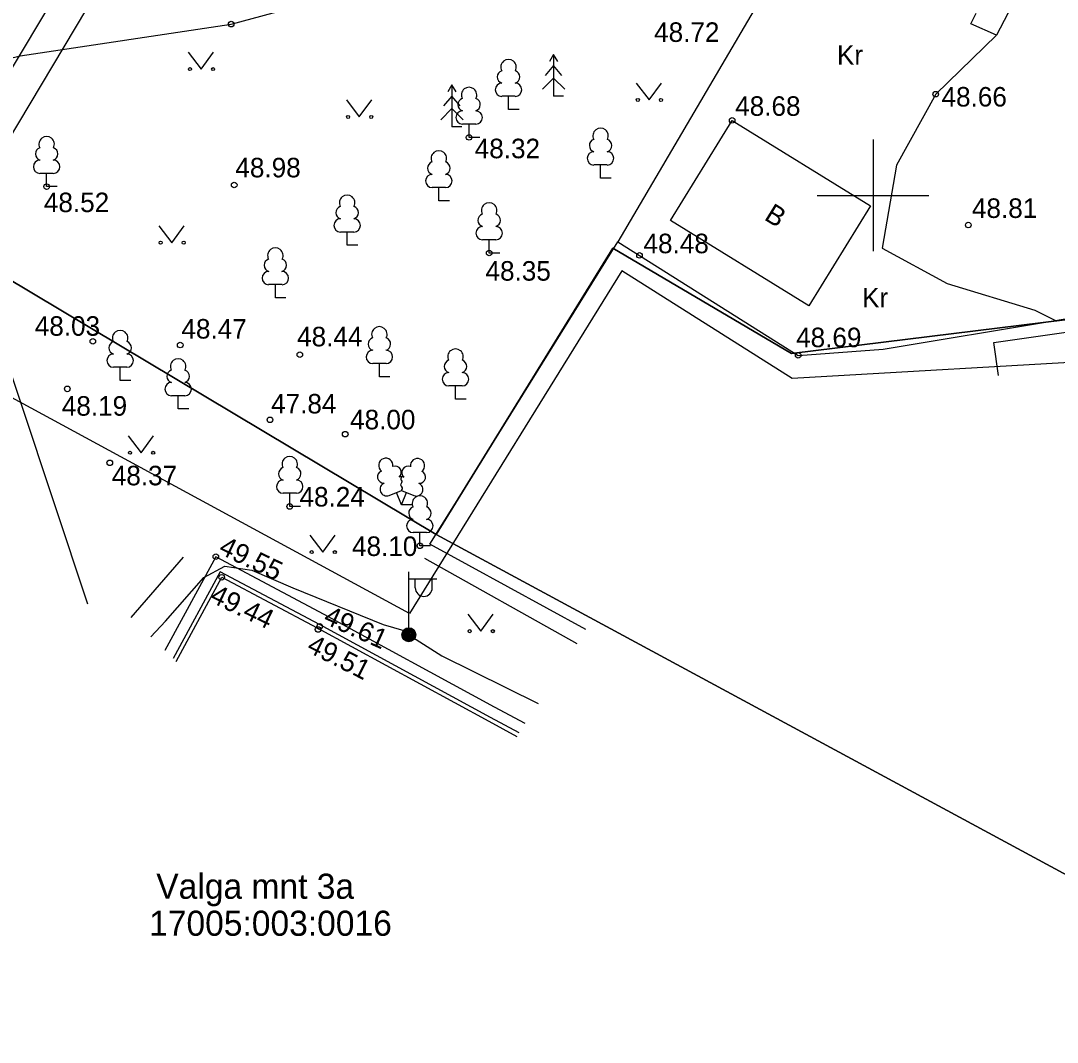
# Model space of a CAD drawing. Extents: x 641088 to 642190, y 6455595 to 6456272.
# Drawn here: x 641319.44 to 641356.6, y 6455919.65 to 6455956.26 of the extents above; entities that cross this region are included whole.
import ezdxf

# ---------------------------------------------------------------- set-up
doc = ezdxf.new("R2010")
doc.units = 0
for name, color, linetype in [('AED', 7, 'Continuous'), ('HALJASTUS', 7, 'Continuous'), ('HOONE', 7, 'Continuous'), ('KORGUS-EH2000', 7, 'Continuous'), ('MOOTPIIR', 7, 'Continuous'), ('MPKAABEL', 7, 'Continuous'), ('PIIR', 7, 'Continuous'), ('POST', 7, 'Continuous'), ('PUU', 7, 'Continuous'), ('SKTRASS', 7, 'Continuous'), ('TEE', 7, 'Continuous'), ('TRUUP', 7, 'Continuous'), ('VORK', 7, 'Continuous')]:
    doc.layers.add(name, color=color, linetype=linetype)

msp = doc.modelspace()

# ---------------------------------------------------------------- linework, layer by layer
at = {"layer": 'AED'}
for points in [[(641347.538, 6455959.731), (641340.849, 6455948.336), (641347.314, 6455944.266), (641350.367, 6455944.487), (641356.536, 6455945.518), (641359.474, 6455946.028), (641362.533, 6455945.918), (641365.525, 6455944.589), (641370.605, 6455941.115)], [(641339.698, 6455934.437), (641334.114, 6455937.496), (641335.445, 6455939.641), (641340.849, 6455948.336)]]:
    msp.add_lwpolyline(points, dxfattribs=at)
at = {"layer": 'HALJASTUS'}
for p, q in [((641325.448, 6455955.131), (641325.911, 6455954.524)), ((641325.911, 6455954.524), (641326.357, 6455955.131)), ((641341.503, 6455954.023), (641341.967, 6455953.417)), ((641341.967, 6455953.417), (641342.412, 6455954.023)), ((641331.116, 6455953.417), (641331.58, 6455952.81)), ((641331.58, 6455952.81), (641332.025, 6455953.417)), ((641324.393, 6455948.909), (641324.857, 6455948.302)), ((641324.857, 6455948.302), (641325.302, 6455948.909)), ((641323.298, 6455941.382), (641323.761, 6455940.775)), ((641323.761, 6455940.775), (641324.207, 6455941.382)), ((641329.811, 6455937.822), (641330.274, 6455937.215)), ((641330.274, 6455937.215), (641330.72, 6455937.822)), ((641335.476, 6455934.989), (641335.94, 6455934.382)), ((641335.94, 6455934.382), (641336.385, 6455934.989))]:
    msp.add_line(p, q, dxfattribs=at)
for centre in [(641325.51, 6455954.524), (641326.339, 6455954.524), (641341.566, 6455953.417), (641342.394, 6455953.417), (641331.178, 6455952.81), (641332.007, 6455952.81), (641324.456, 6455948.302), (641325.285, 6455948.302), (641323.36, 6455940.775), (641324.189, 6455940.775), (641329.873, 6455937.215), (641330.702, 6455937.215), (641335.539, 6455934.382), (641336.367, 6455934.382)]:
    msp.add_circle(centre, 0.055, dxfattribs=at)
at = {"layer": 'HOONE'}
msp.add_lwpolyline([(641354.496, 6455943.543), (641354.328, 6455944.724), (641360.28, 6455945.573), (641364.267, 6455944.967), (641363.851, 6455940.721)], dxfattribs=at)
at = {"layer": 'KORGUS-EH2000'}
for centre in [(641326.985, 6455956.136), (641352.246, 6455953.625), (641344.949, 6455952.685), (641335.516, 6455952.076), (641320.37, 6455950.313), (641327.096, 6455950.371), (641353.413, 6455948.936), (641336.236, 6455947.933), (641341.625, 6455947.847), (641322.028, 6455944.769), (641325.16, 6455944.635), (641329.448, 6455944.29), (641347.314, 6455944.266), (641321.11, 6455943.064), (641328.377, 6455941.954), (641331.075, 6455941.443), (641322.634, 6455940.415), (641329.086, 6455938.849), (641333.753, 6455937.439), (641326.436, 6455937.052), (641326.648, 6455936.314), (641330.103, 6455934.441), (641330.162, 6455934.552)]:
    msp.add_circle(centre, 0.1, dxfattribs=at)
at = {"layer": 'MOOTPIIR'}
msp.add_lwpolyline([(641334.077, 6456000.129), (641414.999, 6455963.603), (641408.672, 6455942.222), (641392.076, 6455920.116), (641358.7, 6455944.107), (641347.1, 6455943.435), (641340.996, 6455947.292), (641333.382, 6455935.01), (641304.154, 6455950.869), (641323.531, 6455980.106)], close=True, dxfattribs=at)
at = {"layer": 'MPKAABEL'}
msp.add_lwpolyline([(641324.106, 6455934.178), (641324.627, 6455934.738), (641326.011, 6455936.302), (641326.755, 6455936.716), (641327.728, 6455936.568), (641329.194, 6455935.934), (641332.436, 6455934.617), (641333.172, 6455934.411), (641333.358, 6455934.255), (641334.538, 6455933.504), (641337.989, 6455931.785)], dxfattribs=at)
at = {"layer": 'PIIR'}
for points in [[(641381.16, 6455934.21), (641401.95, 6455966.49), (641340.84, 6455991.96), (641313.65, 6455950.2), (641334.34, 6455937.85), (641340.67, 6455948.11), (641347.08, 6455944.33), (641362.69, 6455946.26)], [(641325.05, 6455868.67), (641370.66, 6455918.23), (641334.34, 6455937.85), (641313.65, 6455950.2), (641288.74, 6455908.14), (641292.09, 6455898.6)], [(641370.66, 6455918.23), (641381.16, 6455934.21), (641362.69, 6455946.26), (641347.08, 6455944.33), (641340.67, 6455948.11), (641334.34, 6455937.85)]]:
    msp.add_lwpolyline(points, close=True, dxfattribs=at)
at = {"layer": 'POST'}
for p, q in [((641333.358, 6455934.505), (641333.358, 6455936.505)), ((641333.358, 6455936.255), (641334.358, 6455936.255)), ((641333.585, 6455935.934), (641333.585, 6455936.255)), ((641334.197, 6455935.934), (641334.197, 6455936.255))]:
    msp.add_line(p, q, dxfattribs=at)
for radius in [0.25, 0.225, 0.2, 0.175, 0.15, 0.125, 0.1, 0.075, 0.05, 0.025]:
    msp.add_circle((641333.358, 6455934.255), radius, dxfattribs=at)
msp.add_arc((641333.891, 6455935.934), 0.306, 180, 0, dxfattribs=at)
at = {"layer": 'PUU'}
for p, q in [((641338.544, 6455955.05), (641338.394, 6455954.8)), ((641338.694, 6455954.8), (641338.544, 6455955.05)), ((641338.544, 6455955.05), (641338.544, 6455953.55)), ((641338.544, 6455954.65), (641338.244, 6455954.3)), ((641338.844, 6455954.3), (641338.544, 6455954.65)), ((641338.544, 6455954.2), (641338.144, 6455953.8)), ((641338.944, 6455953.8), (641338.544, 6455954.2)), ((641334.899, 6455953.957), (641334.749, 6455953.707)), ((641335.049, 6455953.707), (641334.899, 6455953.957)), ((641334.899, 6455953.957), (641334.899, 6455952.457)), ((641334.899, 6455953.557), (641334.599, 6455953.207)), ((641335.199, 6455953.207), (641334.899, 6455953.557)), ((641337.17, 6455953.548), (641336.69, 6455953.548)), ((641336.93, 6455953.073), (641336.93, 6455953.548)), ((641338.904, 6455953.55), (641338.544, 6455953.55)), ((641334.899, 6455953.107), (641334.499, 6455952.707)), ((641335.299, 6455952.707), (641334.899, 6455953.107)), ((641337.31, 6455953.073), (641336.93, 6455953.073)), ((641335.259, 6455952.457), (641334.899, 6455952.457)), ((641335.756, 6455952.551), (641335.276, 6455952.551)), ((641335.516, 6455952.076), (641335.516, 6455952.551)), ((641335.896, 6455952.076), (641335.516, 6455952.076)), ((641320.61, 6455950.788), (641320.13, 6455950.788)), ((641320.37, 6455950.313), (641320.37, 6455950.788)), ((641340.47, 6455951.088), (641339.99, 6455951.088)), ((641340.23, 6455950.613), (641340.23, 6455951.088)), ((641340.61, 6455950.613), (641340.23, 6455950.613)), ((641320.75, 6455950.313), (641320.37, 6455950.313)), ((641334.672, 6455950.277), (641334.192, 6455950.277)), ((641334.432, 6455949.802), (641334.432, 6455950.277)), ((641334.812, 6455949.802), (641334.432, 6455949.802)), ((641331.384, 6455948.684), (641330.904, 6455948.684)), ((641331.144, 6455948.209), (641331.144, 6455948.684)), ((641331.524, 6455948.209), (641331.144, 6455948.209)), ((641336.476, 6455948.408), (641335.996, 6455948.408)), ((641336.236, 6455947.933), (641336.236, 6455948.408)), ((641336.616, 6455947.933), (641336.236, 6455947.933)), ((641328.81, 6455946.799), (641328.33, 6455946.799)), ((641328.57, 6455946.324), (641328.57, 6455946.799)), ((641328.95, 6455946.324), (641328.57, 6455946.324)), ((641323.246, 6455943.839), (641322.766, 6455943.839)), ((641323.006, 6455943.364), (641323.006, 6455943.839)), ((641332.54, 6455943.972), (641332.06, 6455943.972)), ((641332.3, 6455943.497), (641332.3, 6455943.972)), ((641323.386, 6455943.364), (641323.006, 6455943.364)), ((641332.68, 6455943.497), (641332.3, 6455943.497)), ((641335.269, 6455943.172), (641334.789, 6455943.172)), ((641335.029, 6455942.697), (641335.029, 6455943.172)), ((641325.325, 6455942.819), (641324.845, 6455942.819)), ((641325.085, 6455942.344), (641325.085, 6455942.819)), ((641335.409, 6455942.697), (641335.029, 6455942.697)), ((641325.465, 6455942.344), (641325.085, 6455942.344)), ((641329.326, 6455939.324), (641328.846, 6455939.324)), ((641329.086, 6455938.849), (641329.086, 6455939.324)), ((641332.647, 6455939.245), (641333.092, 6455939.42)), ((641333.087, 6455938.91), (641332.912, 6455939.35)), ((641333.087, 6455938.91), (641333.267, 6455939.35)), ((641333.092, 6455939.42), (641333.532, 6455939.24)), ((641333.467, 6455938.91), (641333.087, 6455938.91)), ((641329.466, 6455938.849), (641329.086, 6455938.849)), ((641333.993, 6455937.914), (641333.513, 6455937.914)), ((641333.753, 6455937.439), (641333.753, 6455937.914)), ((641334.133, 6455937.439), (641333.753, 6455937.439))]:
    msp.add_line(p, q, dxfattribs=at)
for points in [[(641333.092, 6455939.915), (641333.072, 6455939.84), (641333.072, 6455939.82), (641333.082, 6455939.79), (641333.102, 6455939.755), (641333.107, 6455939.735), (641333.092, 6455939.7), (641333.067, 6455939.65), (641333.062, 6455939.625), (641333.067, 6455939.61), (641333.077, 6455939.58), (641333.112, 6455939.52), (641333.117, 6455939.5), (641333.112, 6455939.48), (641333.097, 6455939.445), (641333.092, 6455939.42)], [(641323.406, 6455934.87), (641325.28, 6455937.034)], [(641333.912, 6455937.001), (641339.377, 6455933.939)]]:
    msp.add_lwpolyline(points, dxfattribs=at)
for centre, radius, start, end in [((641336.93, 6455954.593), 0.277, 332.5799, 207.4201), ((641336.76, 6455954.246), 0.233, 109.0217, 253.1415), ((641337.1, 6455954.246), 0.233, 286.8508, 70.9859), ((641335.516, 6455953.596), 0.277, 332.5799, 207.4201), ((641336.693, 6455953.785), 0.238, 90.0016, 269.3953), ((641337.167, 6455953.785), 0.238, 270.6047, 89.9984), ((641335.346, 6455953.249), 0.233, 109.0217, 253.1415), ((641335.686, 6455953.249), 0.233, 286.8508, 70.9859), ((641335.279, 6455952.788), 0.238, 90.0016, 269.3953), ((641335.753, 6455952.788), 0.238, 270.6047, 89.9984), ((641340.23, 6455952.133), 0.277, 332.5799, 207.4201), ((641320.37, 6455951.833), 0.277, 332.5799, 207.4201), ((641340.06, 6455951.786), 0.233, 109.0217, 253.1415), ((641340.4, 6455951.786), 0.233, 286.8508, 70.9859), ((641320.2, 6455951.486), 0.233, 109.0217, 253.1415), ((641320.54, 6455951.486), 0.233, 286.8508, 70.9859), ((641334.432, 6455951.322), 0.277, 332.5799, 207.4201), ((641339.993, 6455951.325), 0.238, 90.0016, 269.3953), ((641340.467, 6455951.325), 0.238, 270.6047, 89.9984), ((641320.133, 6455951.025), 0.238, 90.0016, 269.3953), ((641320.607, 6455951.025), 0.238, 270.6047, 89.9984), ((641334.262, 6455950.975), 0.233, 109.0217, 253.1415), ((641334.602, 6455950.975), 0.233, 286.8508, 70.9859), ((641334.195, 6455950.514), 0.238, 90.0016, 269.3953), ((641334.669, 6455950.514), 0.238, 270.6047, 89.9984), ((641331.144, 6455949.729), 0.277, 332.5799, 207.4201), ((641336.236, 6455949.453), 0.277, 332.5799, 207.4201), ((641330.974, 6455949.382), 0.233, 109.0217, 253.1415), ((641331.314, 6455949.382), 0.233, 286.8508, 70.9859), ((641336.066, 6455949.106), 0.233, 109.0217, 253.1415), ((641336.406, 6455949.106), 0.233, 286.8508, 70.9859), ((641330.907, 6455948.921), 0.238, 90.0016, 269.3953), ((641331.381, 6455948.921), 0.238, 270.6047, 89.9984), ((641335.999, 6455948.645), 0.238, 90.0016, 269.3953), ((641336.473, 6455948.645), 0.238, 270.6047, 89.9984), ((641328.57, 6455947.844), 0.277, 332.5799, 207.4201), ((641328.4, 6455947.497), 0.233, 109.0217, 253.1415), ((641328.74, 6455947.497), 0.233, 286.8508, 70.9859), ((641328.333, 6455947.036), 0.238, 90.0016, 269.3953), ((641328.807, 6455947.036), 0.238, 270.6047, 89.9984), ((641332.3, 6455945.017), 0.277, 332.5799, 207.4201), ((641323.006, 6455944.884), 0.277, 332.5799, 207.4201), ((641332.13, 6455944.67), 0.233, 109.0217, 253.1415), ((641332.47, 6455944.67), 0.233, 286.8508, 70.9859), ((641322.836, 6455944.537), 0.233, 109.0217, 253.1415), ((641323.176, 6455944.537), 0.233, 286.8508, 70.9859), ((641335.029, 6455944.217), 0.277, 332.5799, 207.4201), ((641322.769, 6455944.076), 0.238, 90.0016, 269.3953), ((641323.243, 6455944.076), 0.238, 270.6047, 89.9984), ((641325.085, 6455943.864), 0.277, 332.5799, 207.4201), ((641332.063, 6455944.209), 0.238, 90.0016, 269.3953), ((641332.537, 6455944.209), 0.238, 270.6047, 89.9984), ((641334.859, 6455943.87), 0.233, 109.0217, 253.1415), ((641335.199, 6455943.87), 0.233, 286.8508, 70.9859), ((641324.915, 6455943.517), 0.233, 109.0217, 253.1415), ((641325.255, 6455943.517), 0.233, 286.8508, 70.9859), ((641334.792, 6455943.409), 0.238, 90.0016, 269.3953), ((641335.266, 6455943.409), 0.238, 270.6047, 89.9984), ((641324.848, 6455943.056), 0.238, 90.0016, 269.3953), ((641325.322, 6455943.056), 0.238, 270.6047, 89.9984), ((641329.086, 6455940.369), 0.277, 332.5799, 207.4201), ((641332.53, 6455940.324), 0.256, 111.5027, 232.5173), ((641332.53, 6455940.324), 0.256, 350.4856, 111.5002), ((641333.666, 6455940.315), 0.256, 67.6168, 188.6314), ((641333.666, 6455940.315), 0.256, 306.5997, 67.6143), ((641328.916, 6455940.022), 0.233, 109.0217, 253.1415), ((641329.256, 6455940.022), 0.233, 286.8508, 70.9859), ((641332.456, 6455939.913), 0.224, 111.4304, 274.4987), ((641332.865, 6455940.074), 0.224, 308.5041, 111.5725), ((641333.328, 6455940.069), 0.225, 67.7016, 230.5126), ((641333.733, 6455939.903), 0.224, 264.6183, 67.6866), ((641328.849, 6455939.561), 0.238, 90.0016, 269.3953), ((641329.323, 6455939.561), 0.238, 270.6047, 89.9984), ((641332.561, 6455939.468), 0.237, 111.5014, 291.5004), ((641333.091, 6455939.677), 0.237, 66.7655, 111.5015), ((641333.622, 6455939.46), 0.237, 247.6166, 67.6155), ((641333.753, 6455938.959), 0.277, 332.5799, 207.4201), ((641333.583, 6455938.612), 0.233, 109.0217, 253.1415), ((641333.923, 6455938.612), 0.233, 286.8508, 70.9859), ((641333.516, 6455938.151), 0.238, 90.0016, 269.3953), ((641333.99, 6455938.151), 0.238, 270.6047, 89.9984)]:
    msp.add_arc(centre, radius, start, end, dxfattribs=at)
at = {"layer": 'SKTRASS'}
msp.add_lwpolyline([(641321.843, 6455935.349), (641317.021, 6455949.84)], dxfattribs=at)
at = {"layer": 'TEE'}
for points in [[(641310.895, 6455951.161), (641315.374, 6455954.023), (641319.422, 6455954.998), (641326.985, 6455956.136), (641331.057, 6455957.24), (641336.896, 6455959.793), (641340.82, 6455963.61), (641343.859, 6455968.408), (641344.878, 6455973.102), (641343.535, 6455978.108), (641341.775, 6455981.837), (641339.308, 6455985.321), (641335.711, 6455989.105), (641340.799, 6455987.247), (641345.349, 6455985.873), (641352.368, 6455983.199), (641357.342, 6455981.496), (641362.215, 6455979.61), (641364.388, 6455978.504), (641369.753, 6455976.761), (641373.368, 6455975.273), (641383.795, 6455970.247), (641386.008, 6455968.816)], [(641363.326, 6455972.764), (641354.419, 6455955.734), (641353.51, 6455956.145), (641353.697, 6455956.528)], [(641354.419, 6455955.734), (641352.246, 6455953.625), (641350.84, 6455951.082), (641350.328, 6455948.112), (641352.65, 6455946.846), (641355.802, 6455945.88), (641356.536, 6455945.518)], [(641344.949, 6455952.685), (641349.907, 6455949.629), (641347.699, 6455946.041), (641342.741, 6455949.097), (641344.949, 6455952.685)], [(641337.527, 6455931.068), (641336.428, 6455931.658), (641330.324, 6455934.976), (641326.436, 6455937.052), (641324.603, 6455933.687)], [(641337.313, 6455930.736), (641336.288, 6455931.289), (641330.149, 6455934.625), (641326.597, 6455936.509), (641324.906, 6455933.401)], [(641325.02, 6455933.297), (641326.648, 6455936.314), (641330.066, 6455934.502), (641336.218, 6455931.156), (641337.232, 6455930.61)]]:
    msp.add_lwpolyline(points, dxfattribs=at)
at = {"layer": 'TRUUP'}
msp.add_lwpolyline([(641316.29, 6455949.85), (641317.336, 6455949.196), (641343.273, 6455992.655), (641342.277, 6455993.251), (641316.29, 6455949.85)], dxfattribs=at)
at = {"layer": 'VORK'}
for p, q in [((641350, 6455952), (641350, 6455948)), ((641348, 6455950), (641352, 6455950))]:
    msp.add_line(p, q, dxfattribs=at)

# ---------------------------------------------------------------- texts
at = {"layer": 'KORGUS-EH2000'}
for s, p in [('48.72', (641342.149, 6455955.498)), ('48.66', (641352.454, 6455953.182)), ('48.68', (641345.056, 6455952.849)), ('48.32', (641335.718, 6455951.329)), ('48.98', (641327.137, 6455950.644)), ('48.52', (641320.271, 6455949.398)), ('48.81', (641353.544, 6455949.19)), ('48.48', (641341.769, 6455947.925)), ('48.35', (641336.104, 6455946.943)), ('48.03', (641319.945, 6455944.968)), ('48.47', (641325.203, 6455944.867)), ('48.44', (641329.35, 6455944.589)), ('48.69', (641347.24, 6455944.558)), ('48.19', (641320.914, 6455942.104)), ('47.84', (641328.417, 6455942.183)), ('48.00', (641331.25, 6455941.615)), ('48.37', (641322.706, 6455939.609)), ('48.24', (641329.436, 6455938.849)), ('48.10', (641331.319, 6455937.077))]:
    msp.add_text(s, height=0.7, dxfattribs=at).set_placement(p)
for s, rotation, p in [('49.55', 334.2943, (641326.497, 6455937.185)), ('49.44', 334.2943, (641326.183, 6455935.455)), ('49.61', 335.7381, (641330.253, 6455934.684)), ('49.51', 333.2904, (641329.655, 6455933.67))]:
    msp.add_text(s, height=0.7, rotation=rotation, dxfattribs=at).set_placement(p)
at = {"layer": 'PIIR'}
for s, p in [('Valga mnt 3a', (641324.301, 6455924.792)), ('17005:003:0016', (641324.045, 6455923.466))]:
    msp.add_text(s, height=0.9, dxfattribs=at).set_placement(p)
at = {"layer": 'TEE'}
for p in [(641348.705, 6455954.678), (641349.605, 6455945.983)]:
    msp.add_text('Kr', height=0.7, dxfattribs=at).set_placement(p)
msp.add_text('B', height=0.7, rotation=328.3472, dxfattribs=at).set_placement((641346.062, 6455949.148))

doc.saveas('drawing.dxf')
